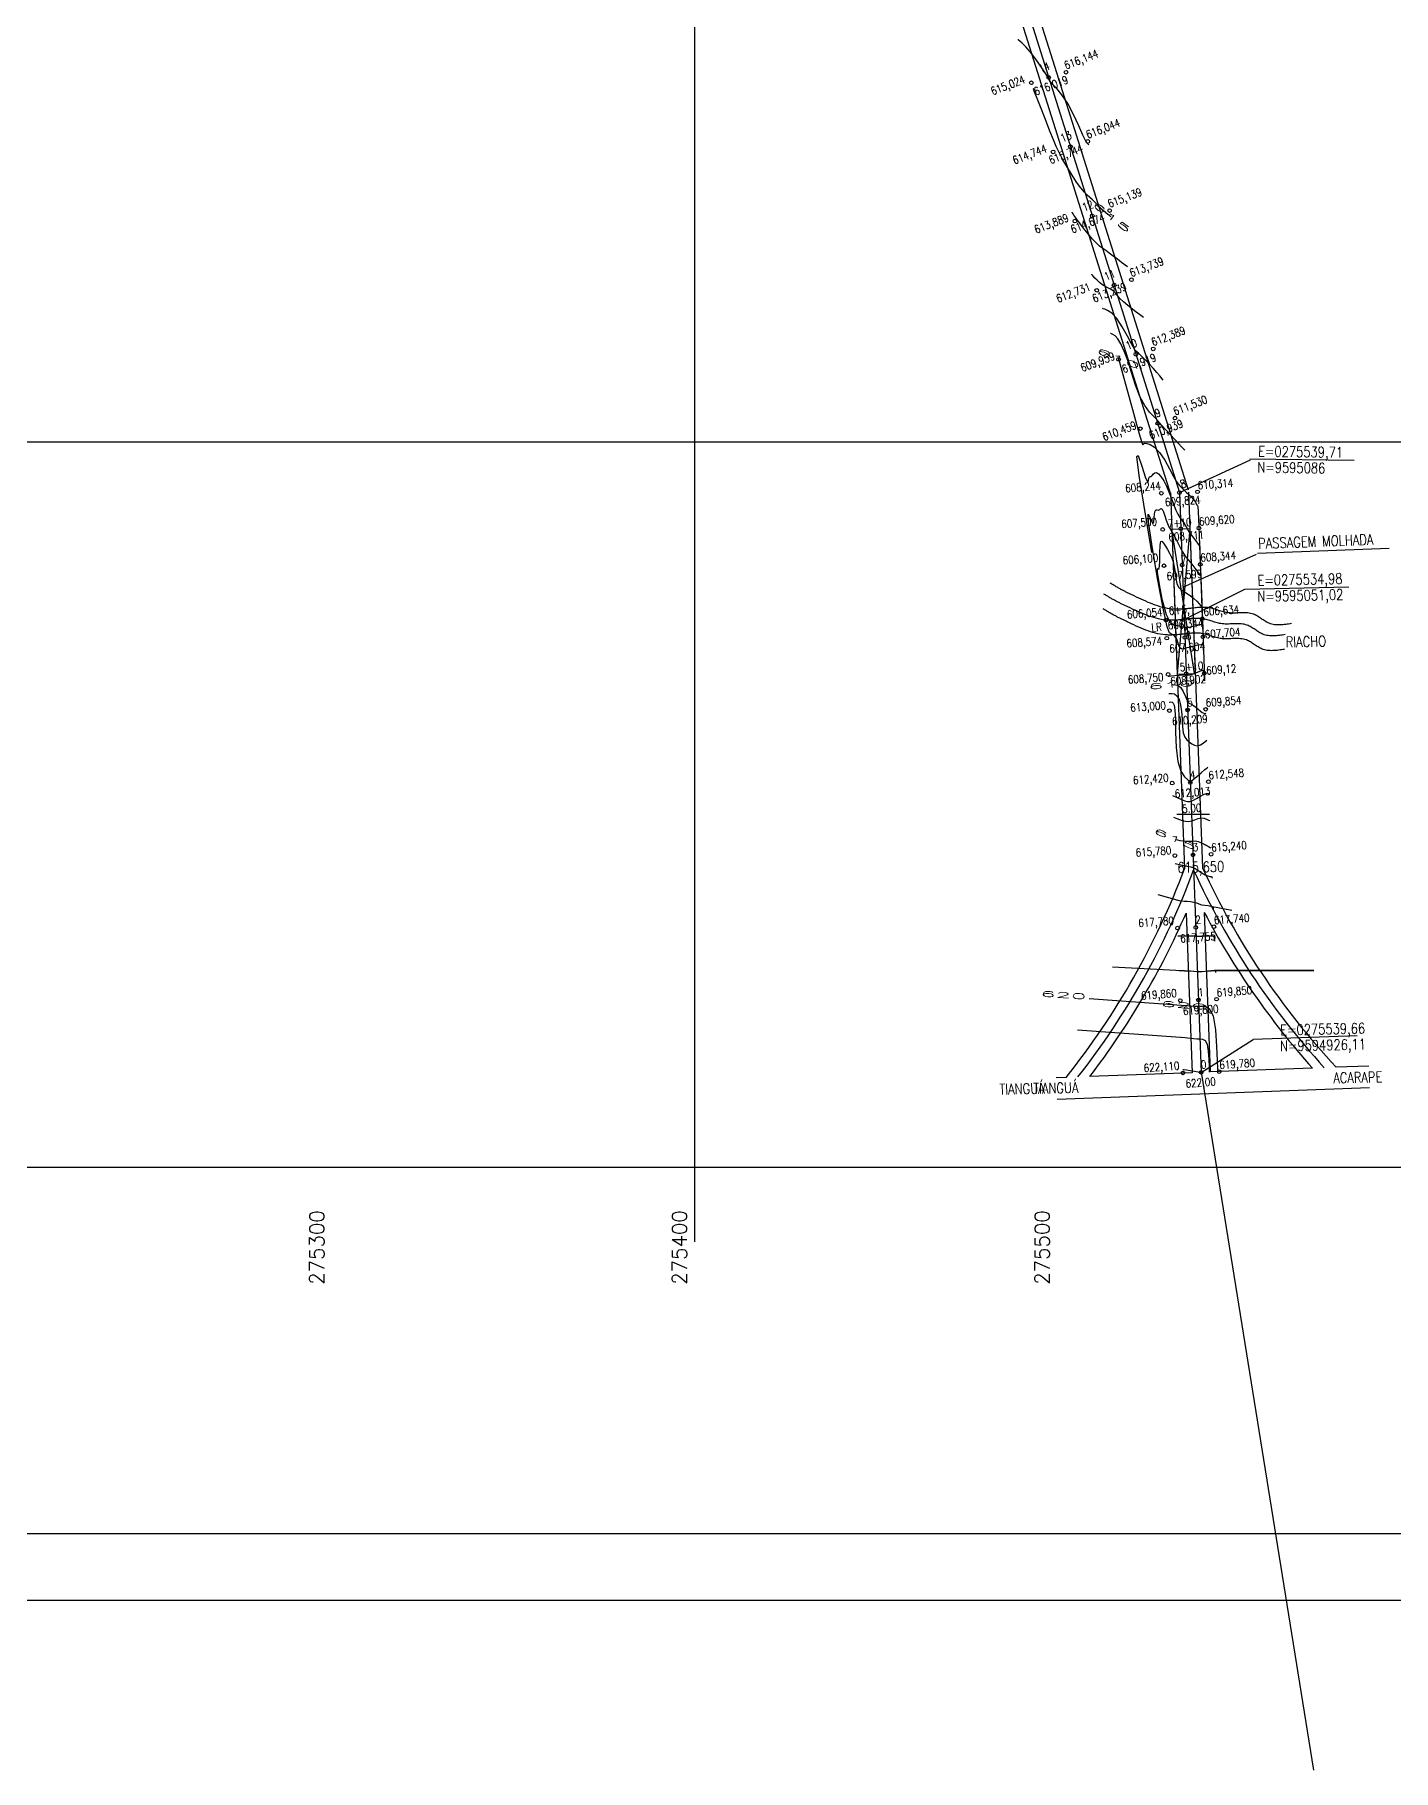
# Model space of a CAD drawing. Header units: millimetres. Extents: x 276147 to 291056, y 9594849 to 9609891.
# Drawn here: x 283503.1 to 283877.7, y 9605926.6 to 9606405.2 of the extents above; entities that cross this region are included whole.
import ezdxf
from ezdxf.enums import TextEntityAlignment as Align

# ---------------------------------------------------------------- set-up
doc = ezdxf.new("R2010")
doc.units = ezdxf.units.MM
doc.header["$LTSCALE"] = 10
doc.linetypes.add('ACAD_ISO02W100', pattern=[15, 12, -3])
doc.linetypes.add('CONTINUO', pattern=[0])
for name, color, linetype in [('2000-Top_malha_coord', 2, 'Continuous'), ('Curvas mestras', 30, 'Continuous'), ('Curvas simples', 9, 'Continuous'), ('Curvas texto', 2, 'Continuous'), ('LINHA02', 8, 'Continuous'), ('TEXTO-PAPEL', 7, 'Continuous'), ('TEXTO02', 3, 'Continuous'), ('Top_malha_coord', 8, 'Continuous')]:
    doc.layers.add(name, color=color, linetype=linetype)
doc.styles.add('r80', font='romans.shx')
doc.styles.add('ROMANS', font='romans.shx', dxfattribs={"width": 0.8, "height": 4})
doc.styles.add('SIMPLEX', font='simplex', dxfattribs={"height": 0.2})

# ---------------------------------------------------------------- blocks, each defined once
blk = doc.blocks.new('Curvas')
at = {"layer": 'Curvas mestras', "linetype": 'CONTINUO'}
for points in [[(275514.817235, 9595162.016235, 615), (275514.626397, 9595162.159153, 615), (275514.341772, 9595162.36661, 615), (275513.940882, 9595162.660454, 615), (275513.386247, 9595163.107968, 615), (275512.636638, 9595163.787794, 615), (275511.683819, 9595164.73005, 615), (275510.651536, 9595165.770761, 615), (275509.69653, 9595166.697429, 615), (275508.92316, 9595167.376444, 615), (275508.226261, 9595167.98975, 615), (275507.448284, 9595168.798181, 615), (275506.468954, 9595170.006863, 615), (275505.317069, 9595171.5981, 615), (275504.058701, 9595173.498488, 615), (275502.767079, 9595175.612759, 615), (275501.544069, 9595177.758178, 615), (275500.498696, 9595179.730144, 615), (275499.682576, 9595181.438227, 615), (275498.917697, 9595183.24868, 615), (275497.968639, 9595185.641924, 615), (275496.694917, 9595188.877031, 615), (275495.335797, 9595192.327659, 615), (275494.225483, 9595195.146112, 615), (275493.610086, 9595196.708195, 615), (275493.383361, 9595197.283699, 615), (275493.350971, 9595197.365914, 615)], [(275516.809535, 9595122.968137, 610), (275516.832685, 9595122.952057, 610), (275516.861658, 9595122.920166, 610), (275516.896926, 9595122.859849, 610), (275516.945562, 9595122.733982, 610), (275517.016287, 9595122.499313, 610), (275517.150852, 9595121.996034, 610), (275517.523144, 9595120.598121, 610), (275518.340078, 9595117.562992, 610), (275519.69895, 9595112.555482, 610), (275521.258563, 9595106.87008, 610), (275522.568099, 9595102.208693, 610), (275523.292784, 9595099.826693, 610), (275523.562034, 9595099.193333, 610), (275523.621308, 9595099.331335, 610), (275523.673039, 9595099.443635, 610), (275523.747538, 9595099.45403, 610), (275523.832085, 9595099.466531, 610), (275523.939016, 9595099.548404, 610), (275524.180892, 9595099.619932, 610), (275524.695327, 9595099.564652, 610), (275525.578975, 9595099.250965, 610), (275526.764645, 9595098.486729, 610), (275528.144189, 9595097.064661, 610), (275529.598738, 9595094.912314, 610), (275530.966548, 9595092.496564, 610), (275532.075156, 9595090.419118, 610), (275532.81161, 9595089.122031, 610), (275533.300993, 9595088.408741, 610), (275533.727899, 9595087.923034, 610), (275534.24169, 9595087.376298, 610), (275534.850805, 9595086.750346, 610), (275535.528453, 9595086.094594, 610), (275536.242445, 9595085.445105, 610), (275536.938997, 9595084.784509, 610), (275537.55893, 9595084.082082, 610), (275538.053482, 9595083.341342, 610), (275538.415574, 9595082.702761, 610), (275538.648545, 9595082.341053, 610), (275538.771296, 9595082.133019, 610), (275538.864963, 9595080.763798, 610), (275539.026244, 9595076.620617, 610), (275539.317818, 9595068.837422, 610), (275539.666289, 9595059.535054, 610), (275539.964245, 9595051.581077, 610), (275540.130948, 9595047.130904, 610), (275540.192365, 9595045.491367, 610), (275540.201139, 9595045.257148, 610)], [(275532.039623, 9595033.021963, 610), (275533.007528, 9595032.875477, 610), (275533.955316, 9595032.294418, 610), (275534.714901, 9595031.15389, 610), (275535.296814, 9595029.787113, 610), (275535.756238, 9595028.641834, 610), (275536.14974, 9595028.040421, 610), (275536.539408, 9595027.803713, 610), (275536.988715, 9595027.627167, 610), (275537.541943, 9595027.27401, 610), (275538.166614, 9595026.77854, 610), (275538.811061, 9595026.242822, 610), (275539.425113, 9595025.758159, 610), (275539.96457, 9595025.372795, 610), (275540.386728, 9595025.124209, 610), (275540.662866, 9595025.032215, 610), (275540.820195, 9595025.045969, 610), (275540.899911, 9595025.096961, 610), (275540.938366, 9595025.129838, 610), (275540.95254, 9595025.141883, 610), (275540.954573, 9595025.143533, 610), (275540.954578, 9595025.143486, 610), (275540.954579, 9595025.143469, 610), (275540.95458, 9595025.143466, 610)], [(275532.665387, 9594990.343852, 615), (275533.097597, 9594990.211571, 615), (275533.785805, 9594990.065445, 615), (275534.75156, 9594989.927474, 615), (275535.824707, 9594989.832546, 615), (275536.787168, 9594989.818772, 615), (275537.494091, 9594989.893303, 615), (275538.09355, 9594989.939437, 615), (275538.806847, 9594989.809511, 615), (275539.774845, 9594989.412394, 615), (275540.81664, 9594988.883077, 615), (275541.670888, 9594988.413083, 615), (275542.14474, 9594988.148084, 615), (275542.319329, 9594988.05034, 615), (275542.344282, 9594988.036261, 615), (275542.34429, 9594988.036184, 615), (275542.344293, 9594988.036155, 615), (275542.344294, 9594988.036151, 615)], [(275535.689499, 9594944.546002, 620), (275536.839611, 9594944.464937, 620), (275537.852312, 9594944.390366, 620), (275538.50973, 9594944.342225, 620), (275539.01548, 9594944.33698, 620), (275539.678548, 9594944.390227, 620), (275540.705311, 9594944.392371, 620), (275541.891712, 9594943.733035, 620), (275542.931084, 9594941.676647, 620), (275543.589686, 9594937.843508, 620), (275543.92548, 9594933.277403, 620), (275544.069355, 9594929.377987, 620), (275544.133776, 9594927.196844, 620), (275544.15751, 9594926.393265, 620), (275544.160901, 9594926.278468, 620)]]:
    blk.add_polyline3d(points, dxfattribs=at)
at = {"layer": 'Curvas simples', "linetype": 'CONTINUO'}
for points in [[(275508.70415, 9595181.904548, 616), (275508.604383, 9595182.008252, 616), (275508.509943, 9595182.09373, 616), (275508.369978, 9595182.202335, 616), (275508.154771, 9595182.400884, 616), (275507.750611, 9595183.036794, 616), (275507.022788, 9595184.527629, 616), (275505.884859, 9595187.105734, 616), (275504.443441, 9595190.262565, 616), (275502.853419, 9595193.304359, 616), (275501.270753, 9595195.675646, 616), (275499.855716, 9595197.374124, 616), (275498.769654, 9595198.535785, 616), (275498.121559, 9595199.291695, 616), (275497.810988, 9595199.753207, 616), (275497.685142, 9595200.026751, 616), (275497.583178, 9595200.252877, 616), (275497.312078, 9595200.708626, 616), (275496.670784, 9595201.705163, 616), (275495.536155, 9595203.421184, 616), (275494.096727, 9595205.505521, 616), (275492.618957, 9595207.474536, 616), (275491.331958, 9595208.942701, 616), (275490.315475, 9595209.916926, 616), (275489.611907, 9595210.502231, 616), (275489.23685, 9595210.801904, 616), (275489.098671, 9595210.91231, 616), (275489.078931, 9595210.928083, 616)], [(275519.308937, 9595148.236311, 614), (275517.728067, 9595149.457642, 614), (275516.585855, 9595150.332667, 614), (275515.397806, 9595151.228966, 614), (275514.329987, 9595152.014481, 614), (275513.38125, 9595152.700254, 614), (275512.508641, 9595153.333104, 614), (275511.661348, 9595153.977294, 614), (275510.757104, 9595154.766864, 614), (275509.705782, 9595155.853301, 614), (275508.468804, 9595157.307992, 614), (275507.213777, 9595158.881931, 614), (275506.159857, 9595160.246013, 614), (275505.46659, 9595161.157314, 614), (275505.055089, 9595161.717642, 614), (275504.786857, 9595162.114985, 614), (275504.550578, 9595162.496906, 614), (275504.343658, 9595162.849272, 614), (275504.190687, 9595163.117524, 614), (275504.107789, 9595163.263901, 614), (275504.077247, 9595163.317829, 614), (275504.072884, 9595163.325533, 614)], [(275523.718371, 9595134.237656, 613), (275522.64119, 9595135.051916, 613), (275521.770618, 9595135.720112, 613), (275520.69283, 9595136.564236, 613), (275519.479113, 9595137.542846, 613), (275518.279908, 9595138.564926, 613), (275517.26544, 9595139.527068, 613), (275516.549565, 9595140.3451, 613), (275516.020656, 9595141.011797, 613), (275515.510716, 9595141.539173, 613), (275514.885786, 9595141.952091, 613), (275514.148069, 9595142.326821, 613), (275513.333807, 9595142.752484, 613), (275512.484557, 9595143.29258, 613), (275511.663125, 9595143.908135, 613), (275510.937631, 9595144.534552, 613), (275510.363299, 9595145.111176, 613), (275509.943754, 9595145.593122, 613), (275509.669723, 9595145.939441, 613), (275509.525911, 9595146.125822, 613), (275509.472928, 9595146.194489, 613), (275509.465359, 9595146.204299, 613)], [(275529.159189, 9595116.965392, 612), (275528.23182, 9595118.170883, 612), (275527.455776, 9595119.129933, 612), (275526.450703, 9595120.29186, 612), (275525.264685, 9595121.566527, 612), (275524.064516, 9595122.793253, 612), (275523.046671, 9595123.793721, 612), (275522.357318, 9595124.439303, 612), (275521.941414, 9595124.800122, 612), (275521.693611, 9595124.995991, 612), (275521.492612, 9595125.190335, 612), (275521.153327, 9595125.721025, 612), (275520.474713, 9595126.969547, 612), (275519.328613, 9595129.13792, 612), (275517.878394, 9595131.710299, 612), (275516.360306, 9595133.991375, 612), (275514.984473, 9595135.448687, 612), (275513.856528, 9595136.201176, 612), (275513.055976, 9595136.53063, 612), (275512.626469, 9595136.679721, 612), (275512.46823, 9595136.734649, 612), (275512.445624, 9595136.742496, 612)], [(275535.158456, 9595097.661396, 611), (275534.251829, 9595098.629778, 611), (275533.474414, 9595099.463494, 611), (275532.437378, 9595100.580899, 611), (275531.180376, 9595101.942108, 611), (275529.902878, 9595103.333337, 611), (275528.844307, 9595104.497326, 611), (275528.180096, 9595105.244202, 611), (275527.829704, 9595105.653638, 611), (275527.648602, 9595105.872694, 611), (275527.486937, 9595106.05498, 611), (275527.173578, 9595106.380322, 611), (275526.532071, 9595107.035093, 611), (275525.454825, 9595108.190863, 611), (275524.109686, 9595109.959963, 611), (275522.733363, 9595112.439917, 611), (275521.512214, 9595115.626977, 611), (275520.431211, 9595119.112303, 611), (275519.424975, 9595122.385781, 611), (275518.445058, 9595125.030975, 611), (275517.510729, 9595127.006144, 611), (275516.658185, 9595128.363227, 611), (275515.922565, 9595129.172952, 611), (275515.33478, 9595129.581229, 611), (275514.92468, 9595129.752761, 611), (275514.705612, 9595129.828804, 611), (275514.624903, 9595129.85682, 611), (275514.613373, 9595129.860823, 611)], [(275526.080555, 9595069.479078, 609), (275523.856898, 9595082.755928, 609), (275522.600127, 9595090.721422, 609), (275521.946071, 9595095.968616, 609), (275522.321705, 9595096.201016, 609), (275523.325414, 9595093.277155, 609), (275524.348433, 9595090.094325, 609), (275524.922475, 9595088.884, 609), (275525.141149, 9595089.214377, 609), (275525.238538, 9595089.987838, 609), (275525.402973, 9595090.344801, 609), (275525.639777, 9595090.377842, 609), (275525.908522, 9595090.417578, 609), (275526.181659, 9595090.70441, 609), (275526.483168, 9595091.117874, 609), (275526.849909, 9595091.447294, 609), (275527.312976, 9595091.504841, 609), (275527.880402, 9595091.194075, 609), (275528.554453, 9595090.441407, 609), (275529.320429, 9595089.225273, 609), (275530.095753, 9595087.732228, 609), (275530.780883, 9595086.200853, 609), (275531.309267, 9595084.817131, 609), (275531.746333, 9595083.556655, 609), (275532.190499, 9595082.342419, 609), (275532.711835, 9595081.130661, 609), (275533.267008, 9595080.01059, 609), (275533.784336, 9595079.10466, 609), (275534.209085, 9595078.489943, 609), (275534.554313, 9595078.061976, 609), (275534.850027, 9595077.670918, 609), (275535.139812, 9595077.179949, 609), (275535.521566, 9595076.504351, 609), (275536.10676, 9595075.572434, 609), (275536.948717, 9595074.369812, 609), (275537.868146, 9595073.111344, 609), (275538.627605, 9595072.069195, 609), (275539.050605, 9595071.461694, 609), (275539.20447, 9595071.291829, 609), (275539.217478, 9595071.50875, 609), (275539.207291, 9595071.782679, 609), (275539.24911, 9595070.668139, 609), (275539.407521, 9595066.440725, 609), (275539.71653, 9595058.192394, 609), (275540.087833, 9595048.280559, 609), (275540.402545, 9595039.878996, 609), (275540.570976, 9595035.382097, 609), (275540.620205, 9595034.06673, 609), (275540.606504, 9595034.430382, 609), (275540.575382, 9595035.192806, 609), (275540.529296, 9595035.96283, 609), (275540.459941, 9595036.571547, 609), (275540.350224, 9595036.891559, 609), (275540.147913, 9595036.961486, 609), (275539.791992, 9595036.861455, 609), (275539.244197, 9595036.663513, 609), (275538.557285, 9595036.40738, 609), (275537.806768, 9595036.124696, 609), (275537.067747, 9595035.849809, 609), (275536.413674, 9595035.627914, 609), (275535.917591, 9595035.506914, 609), (275535.598361, 9595035.512059, 609), (275535.258121, 9595035.577988, 609), (275534.64483, 9595035.616685, 609), (275533.607652, 9595035.564488, 609), (275532.400575, 9595035.455141, 609), (275531.378794, 9595035.346739, 609), (275530.808277, 9595035.284417, 609), (275530.598086, 9595035.261457, 609), (275530.568059, 9595035.258176, 609)], [(275530.744529, 9595030.555588, 611), (275531.668535, 9595030.62579, 611), (275532.326304, 9595030.482504, 611), (275532.992091, 9595029.971283, 611), (275533.554658, 9595028.943621, 611), (275533.982265, 9595027.451896, 611), (275534.26305, 9595025.59871, 611), (275534.407991, 9595023.518621, 611), (275534.519438, 9595021.474024, 611), (275534.722582, 9595019.759273, 611), (275535.11319, 9595018.583679, 611), (275535.669338, 9595017.81639, 611), (275536.339677, 9595017.241512, 611), (275537.078908, 9595016.704903, 611), (275537.865933, 9595016.299438, 611), (275538.685705, 9595016.179747, 611), (275539.50882, 9595016.436581, 611), (275540.248449, 9595016.905194, 611), (275540.803407, 9595017.356965, 611), (275541.105253, 9595017.615033, 611), (275541.216515, 9595017.709575, 611), (275541.232467, 9595017.72253, 611), (275541.232506, 9595017.722159, 611), (275541.23252, 9595017.722023, 611), (275541.232522, 9595017.722003, 611)], [(275530.832765, 9595028.204294, 612), (275531.294767, 9595028.239395, 612), (275531.623652, 9595028.167752, 612), (275531.956546, 9595027.912142, 612), (275532.236698, 9595027.320292, 612), (275532.442587, 9595026.028303, 612), (275532.561495, 9595023.619365, 612), (275532.615648, 9595019.909865, 612), (275532.767032, 9595015.648969, 612), (275533.212572, 9595011.819037, 612), (275534.063451, 9595009.181657, 612), (275535.08788, 9595007.615326, 612), (275535.968323, 9595006.777768, 612), (275536.495359, 9595006.38792, 612), (275536.892023, 9595006.409571, 612), (275537.48946, 9595006.867724, 612), (275538.504338, 9595007.732039, 612), (275539.695399, 9595008.750805, 612), (275540.706904, 9595009.616969, 612), (275541.27214, 9595010.100227, 612), (275541.48049, 9595010.277266, 612), (275541.510362, 9595010.301526, 612), (275541.510435, 9595010.300832, 612), (275541.510461, 9595010.300577, 612), (275541.510465, 9595010.30054, 612)], [(275530.920999, 9595025.853024, 613), (275530.921004, 9595025.853024, 613), (275530.921007, 9595025.853023, 613), (275530.92101, 9595025.853021, 613), (275530.921013, 9595025.853014, 613), (275530.921015, 9595025.852993, 613), (275530.921016, 9595025.852947, 613), (275530.921016, 9595025.852872, 613), (275530.921015, 9595025.852786, 613), (275530.921014, 9595025.852713, 613), (275530.921013, 9595025.852672, 613), (275530.921013, 9595025.852658, 613), (275530.921013, 9595025.852655, 613)], [(275531.798292, 9595002.417036, 613), (275533.220215, 9595001.795411, 613), (275534.204161, 9595001.382376, 613), (275535.146528, 9595001.020166, 613), (275535.888859, 9595000.8143, 613), (275536.5564, 9595000.824372, 613), (275537.345325, 9595001.098494, 613), (275538.380299, 9595001.640361, 613), (275539.499968, 9595002.275981, 613), (275540.471468, 9595002.786946, 613), (275541.117322, 9595003.012838, 613), (275541.481598, 9595003.025209, 613), (275541.663744, 9595002.953605, 613), (275541.751227, 9595002.903485, 613), (275541.783567, 9595002.883972, 613), (275541.7883, 9595002.880106, 613), (275541.788376, 9595002.879382, 613), (275541.788404, 9595002.879115, 613), (275541.788408, 9595002.879077, 613)], [(275532.021208, 9594996.468821, 614), (275532.942801, 9594996.069631, 614), (275533.650879, 9594995.796974, 614), (275534.466167, 9594995.542806, 614), (275535.32021, 9594995.370887, 614), (275536.190554, 9594995.328459, 614), (275537.066246, 9594995.458633, 614), (275537.937195, 9594995.766832, 614), (275538.796759, 9594996.107709, 614), (275539.639157, 9594996.298228, 614), (275540.446084, 9594996.212616, 614), (275541.149119, 9594995.954143, 614), (275541.667316, 9594995.683344, 614), (275541.947983, 9594995.525784, 614), (275542.051448, 9594995.467156, 614), (275542.066291, 9594995.458184, 614), (275542.066333, 9594995.457783, 614), (275542.066349, 9594995.457635, 614), (275542.066351, 9594995.457614, 614)], [(275532.50028, 9594983.68254, 616), (275534.092748, 9594983.332548, 616), (275535.169202, 9594983.10272, 616), (275536.150451, 9594982.906701, 616), (275536.839674, 9594982.780003, 616), (275537.380006, 9594982.626065, 616), (275537.999572, 9594982.315303, 616), (275538.858572, 9594981.771732, 616), (275539.845526, 9594981.13375, 616), (275540.781028, 9594980.593351, 616), (275541.519194, 9594980.291145, 616), (275542.04821, 9594980.162203, 616), (275542.389779, 9594980.090211, 616), (275542.571076, 9594979.984712, 616), (275542.641161, 9594979.858674, 616), (275542.65456, 9594979.750923, 616), (275542.656836, 9594979.690639, 616), (275542.657674, 9594979.668429, 616), (275542.657794, 9594979.665256, 616)], [(275532.87428, 9594973.68954, 617), (275533.589463, 9594973.535998, 617), (275534.182687, 9594973.434065, 617), (275534.94251, 9594973.34485, 617), (275535.834588, 9594973.28352, 617), (275536.764517, 9594973.209972, 617), (275537.622879, 9594973.070285, 617), (275538.340619, 9594972.83335, 617), (275539.010126, 9594972.559317, 617), (275539.764154, 9594972.331146, 617), (275540.679936, 9594972.203176, 617), (275541.612625, 9594972.115265, 617), (275542.361856, 9594971.978646, 617), (275542.781703, 9594971.734332, 617), (275542.944003, 9594971.442456, 617), (275542.975034, 9594971.192926, 617), (275542.980304, 9594971.053321, 617), (275542.982245, 9594971.001888, 617), (275542.982523, 9594970.99454, 617)], [(275533.245221, 9594963.781096, 618), (275534.914411, 9594963.763103, 618), (275536.031834, 9594963.749484, 618), (275537.028691, 9594963.734163, 618), (275537.697032, 9594963.71911, 618), (275538.221208, 9594963.707126, 618), (275538.883646, 9594963.701221, 618), (275539.873232, 9594963.703693, 618), (275541.004693, 9594963.714004, 618), (275541.999214, 9594963.730905, 618), (275542.644014, 9594963.743394, 618), (275542.990442, 9594963.70145, 618), (275543.155879, 9594963.5453, 618), (275543.24133, 9594963.243948, 618), (275543.282302, 9594962.881515, 618), (275543.297925, 9594962.570899, 618), (275543.304488, 9594962.397032, 618), (275543.306906, 9594962.332975, 618), (275543.307252, 9594962.323824, 618)], [(275533.605317, 9594954.172442, 619), (275534.393746, 9594954.162798, 619), (275535.026977, 9594954.147222, 619), (275535.8043, 9594954.114955, 619), (275536.679044, 9594954.062925, 619), (275537.584149, 9594954.004339, 619), (275538.447462, 9594953.956469, 619), (275539.221992, 9594953.934552, 619), (275539.961417, 9594953.945678, 619), (275540.744581, 9594953.994903, 619), (275541.611736, 9594954.077341, 619), (275542.448765, 9594954.148355, 619), (275543.102962, 9594954.153369, 619), (275543.465553, 9594954.057806, 619), (275543.6035, 9594953.907087, 619), (275543.627695, 9594953.766629, 619), (275543.630711, 9594953.686744, 619), (275543.631822, 9594953.657313, 619), (275543.63198, 9594953.653108, 619)], [(275534.294493, 9594935.78276, 621), (275535.218206, 9594935.717558, 621), (275535.926319, 9594935.658278, 621), (275536.738851, 9594935.573897, 621), (275537.584616, 9594935.467678, 621), (275538.434473, 9594935.369191, 621), (275539.269794, 9594935.314582, 621), (275540.064291, 9594935.270287, 621), (275540.76106, 9594934.923905, 621), (275541.295542, 9594933.893324, 621), (275541.624843, 9594931.976754, 621), (275541.79274, 9594929.693702, 621), (275541.864678, 9594927.743994, 621), (275541.896888, 9594926.653422, 621), (275541.908755, 9594926.251633, 621), (275541.91045, 9594926.194234, 621)], [(275534.627382, 9594926.900093, 622), (275534.746913, 9594926.889115, 622), (275535.013027, 9594926.851623, 622), (275535.625389, 9594926.757443, 622), (275536.6595, 9594926.593166, 622), (275537.853466, 9594926.401459, 622), (275538.861041, 9594926.239013, 622), (275539.423277, 9594926.14829, 622), (275539.63042, 9594926.114863, 622), (275539.660016, 9594926.110078, 622), (275539.66002, 9594926.110059, 622), (275539.660021, 9594926.110036, 622), (275539.660022, 9594926.110016, 622), (275539.660022, 9594926.110005, 622), (275539.660022, 9594926.110001, 622), (275539.660023, 9594926.110001, 622)]]:
    blk.add_polyline3d(points, dxfattribs=at)
for points in [[(275540.243181, 9595044.124068, 608), (275538.852762, 9595043.872719, 608), (275537.890547, 9595043.688818, 608), (275536.968859, 9595043.493251, 608), (275536.25724, 9595043.310742, 608), (275535.706462, 9595043.14167, 608), (275535.212608, 9595042.980332, 608), (275534.699522, 9595042.846, 608), (275534.202107, 9595042.857848, 608), (275533.783031, 9595043.160027, 608), (275533.4788, 9595043.834834, 608), (275533.22129, 9595044.717151, 608), (275532.916218, 9595045.580006, 608), (275532.495601, 9595046.239182, 608), (275531.996669, 9595046.681493, 608), (275531.482954, 9595046.936506, 608), (275530.971358, 9595047.283707, 608), (275530.292273, 9595049.002257, 608), (275529.229464, 9595053.621232, 608), (275527.698265, 9595061.846794, 608), (275526.140297, 9595071.093434, 608), (275525.128751, 9595077.95273, 608), (275525.056421, 9595080.033707, 608), (275525.594514, 9595079.015199, 608), (275526.23384, 9595077.593488, 608), (275526.583299, 9595077.826797, 608), (275526.724157, 9595079.221108, 608), (275526.855768, 9595080.644341, 608), (275527.129722, 9595081.237846, 608), (275527.506544, 9595081.236693, 608), (275527.898988, 9595081.149381, 608), (275528.241139, 9595081.335805, 608), (275528.552376, 9595081.56144, 608), (275528.873408, 9595081.443161, 608), (275529.234259, 9595080.716976, 608), (275529.622222, 9595079.595449, 608), (275530.013909, 9595078.410282, 608), (275530.394663, 9595077.41961, 608), (275530.784758, 9595076.5873, 608), (275531.213201, 9595075.803652, 608), (275531.699328, 9595074.974746, 608), (275532.223804, 9595074.069779, 608), (275532.757626, 9595073.073726, 608), (275533.285901, 9595071.98067, 608), (275533.85018, 9595070.82111, 608), (275534.506127, 9595069.634651, 608), (275535.289448, 9595068.457136, 608), (275536.156024, 9595067.309349, 608), (275537.04178, 9595066.208312, 608), (275537.881004, 9595065.179384, 608), (275538.60144, 9595064.281258, 608), (275539.129194, 9595063.580967, 608), (275539.41701, 9595063.132613, 608), (275539.52419, 9595062.938587, 608), (275539.536672, 9595062.988353, 608), (275539.53237, 9595063.105017, 608), (275539.557095, 9595062.446257, 608), (275539.648636, 9595060.003394, 608), (275539.826557, 9595055.254169, 608), (275540.037535, 9595049.622005, 608), (275540.210024, 9595045.016749, 608), (275540.291024, 9595042.853283, 608), (275540.301707, 9595042.566644, 608), (275540.281788, 9595043.096908, 608), (275540.26401, 9595043.570216, 608), (275540.253231, 9595043.856968, 608), (275540.247337, 9595044.01363, 608), (275540.244412, 9595044.091345, 608), (275540.243335, 9595044.119977, 608), (275540.243181, 9595044.124068, 608)], [(275540.041964, 9595049.500746, 607), (275539.315589, 9595049.402684, 607), (275538.718479, 9595049.305756, 607), (275537.962454, 9595049.156259, 607), (275537.085417, 9595048.95912, 607), (275536.177263, 9595048.789273, 607), (275535.340887, 9595048.739154, 607), (275534.639993, 9595048.864041, 607), (275533.981524, 9595049.070586, 607), (275533.233236, 9595049.228281, 607), (275532.298889, 9595049.360694, 607), (275531.226267, 9595050.107688, 607), (275530.099163, 9595052.263201, 607), (275529.016011, 9595056.209962, 607), (275528.133824, 9595060.68587, 607), (275527.624254, 9595064.017617, 607), (275527.587529, 9595065.075517, 607), (275527.838164, 9595064.904383, 607), (275528.119248, 9595065.092651, 607), (275528.238512, 9595066.776564, 607), (275528.262274, 9595069.283589, 607), (275528.321496, 9595071.489001, 607), (275528.520529, 9595072.525289, 607), (275528.857297, 9595072.553809, 607), (275529.303113, 9595071.993133, 607), (275529.826969, 9595071.198574, 607), (275530.388573, 9595070.272426, 607), (275530.945314, 9595069.253725, 607), (275531.457347, 9595068.16308, 607), (275531.895902, 9595066.947398, 607), (275532.234978, 9595065.535157, 607), (275532.470432, 9595063.90967, 607), (275532.685561, 9595062.273575, 607), (275532.98552, 9595060.884343, 607), (275533.454762, 9595059.923804, 607), (275534.094921, 9595059.27123, 607), (275534.886929, 9595058.730251, 607), (275535.800143, 9595058.139639, 607), (275536.757636, 9595057.478716, 607), (275537.670907, 9595056.761946, 607), (275538.461341, 9595056.017628, 607), (275539.089881, 9595055.329417, 607), (275539.527352, 9595054.794801, 607), (275539.761551, 9595054.484545, 607), (275539.848141, 9595054.362512, 607), (275539.859752, 9595054.36584, 607), (275539.8586, 9595054.397098, 607), (275539.865225, 9595054.220593, 607), (275539.889752, 9595053.566063, 607), (275539.937338, 9595052.295841, 607), (275539.993271, 9595050.802636, 607), (275540.037873, 9595049.611751, 607), (275540.056727, 9595049.107981, 607), (275540.056479, 9595049.114092, 607), (275540.049035, 9595049.312341, 607), (275540.04406, 9595049.444922, 607), (275540.042226, 9595049.493768, 607), (275540.041964, 9595049.500746, 607)]]:
    blk.add_polyline3d(points, close=True, dxfattribs=at)
at = {"layer": 'Curvas texto', "style": 'SIMPLEX'}
for s, rotation, width, p, p2 in [('615', 322.4040127, 3.563357, (275509.418084, 9595165.226966, 615), (275519.501525, 9595157.462796, 615)), ('610', 338.81526623, 3.563358, (275510.591178, 9595124.573814, 610), (275522.457415, 9595119.974841, 610)), ('610', 4.75555121, 3.563358, (275525.068904, 9595031.68947, 610), (275537.751371, 9595032.744539, 610)), ('615', 337.23786758, 3.563358, (275526.297005, 9594992.202578, 615), (275538.032148, 9594987.278702, 615)), ('620', 356.04625949, 3.299405, (275528.425844, 9594944.296244, 620), (275541.121833, 9594943.418754, 620))]:
    blk.add_text(s, height=1.5, rotation=rotation, dxfattribs=dict(at, width=width)).set_placement(p, p2, align=Align.FIT)

msp = doc.modelspace()

# ---------------------------------------------------------------- linework, layer by layer
at = {"color": 5}
msp.add_line((284692.03, 9605991.81), (282429.13, 9605991.81), dxfattribs=at)
at = {"layer": 'Curvas mestras', "linetype": 'CONTINUO'}
for points in [[(283817.75, 9606183.27, 615), (283818.18, 9606183.13, 615), (283818.87, 9606182.99, 615), (283819.84, 9606182.85, 615), (283820.91, 9606182.75, 615), (283821.87, 9606182.74, 615), (283822.58, 9606182.82, 615), (283823.18, 9606182.86, 615), (283823.89, 9606182.73, 615), (283824.86, 9606182.33, 615), (283825.9, 9606181.81, 615), (283826.76, 9606181.34, 615), (283827.23, 9606181.07, 615), (283827.41, 9606180.97, 615), (283827.43, 9606180.96, 615), (283827.43, 9606180.96, 615), (283827.43, 9606180.96, 615), (283827.43, 9606180.96, 615)], [(283793.85, 9606139.37, 620), (283821.93, 9606137.39, 620), (283822.94, 9606137.31, 620), (283823.6, 9606137.26, 620), (283824.1, 9606137.26, 620), (283824.77, 9606137.31, 620), (283825.79, 9606137.31, 620), (283826.98, 9606136.66, 620), (283828.02, 9606134.6, 620), (283828.68, 9606130.77, 620), (283829.01, 9606126.2, 620), (283829.16, 9606122.3, 620), (283829.22, 9606120.12, 620), (283829.24, 9606119.32, 620), (283829.25, 9606119.2, 620)]]:
    msp.add_polyline3d(points, dxfattribs=at)
at = {"layer": 'Curvas simples', "linetype": 'CONTINUO'}
for points in [[(283816.01, 9606218.78, 613), (283816.01, 9606218.78, 613), (283816.01, 9606218.78, 613), (283816.01, 9606218.78, 613), (283816.01, 9606218.78, 613), (283816.01, 9606218.78, 613), (283816.01, 9606218.78, 613), (283816.01, 9606218.78, 613), (283816.01, 9606218.78, 613), (283816.01, 9606218.78, 613), (283816.01, 9606218.78, 613), (283816.01, 9606218.78, 613), (283816.01, 9606218.78, 613)], [(283816.88, 9606195.34, 613), (283818.31, 9606194.72, 613), (283819.29, 9606194.3, 613), (283820.23, 9606193.94, 613), (283820.98, 9606193.74, 613), (283821.64, 9606193.75, 613), (283822.43, 9606194.02, 613), (283823.47, 9606194.56, 613), (283824.59, 9606195.2, 613), (283825.56, 9606195.71, 613), (283826.2, 9606195.94, 613), (283826.57, 9606195.95, 613), (283826.75, 9606195.88, 613), (283826.84, 9606195.83, 613), (283826.87, 9606195.81, 613), (283826.87, 9606195.8, 613), (283826.87, 9606195.8, 613), (283826.87, 9606195.8, 613), (283826.87, 9606195.8, 613)], [(283817.11, 9606189.39, 614), (283818.03, 9606188.99, 614), (283818.74, 9606188.72, 614), (283819.55, 9606188.47, 614), (283820.41, 9606188.29, 614), (283821.28, 9606188.25, 614), (283822.15, 9606188.38, 614), (283823.02, 9606188.69, 614), (283823.88, 9606189.03, 614), (283824.73, 9606189.22, 614), (283825.53, 9606189.13, 614), (283826.24, 9606188.88, 614), (283826.75, 9606188.61, 614), (283827.03, 9606188.45, 614), (283827.14, 9606188.39, 614), (283827.15, 9606188.38, 614), (283827.15, 9606188.38, 614), (283827.15, 9606188.38, 614), (283827.15, 9606188.38, 614)], [(283817.59, 9606176.6, 616), (283819.18, 9606176.25, 616), (283820.26, 9606176.03, 616), (283821.24, 9606175.83, 616), (283821.93, 9606175.7, 616), (283822.47, 9606175.55, 616), (283823.09, 9606175.24, 616), (283823.95, 9606174.69, 616), (283824.93, 9606174.06, 616), (283825.87, 9606173.52, 616), (283826.61, 9606173.21, 616), (283827.13, 9606173.08, 616), (283827.48, 9606173.01, 616), (283827.66, 9606172.91, 616), (283827.73, 9606172.78, 616), (283827.74, 9606172.67, 616), (283827.74, 9606172.61, 616), (283827.74, 9606172.59, 616), (283827.74, 9606172.59, 616)], [(283812.84, 9606168.09, 617), (283818.68, 9606166.46, 617), (283819.27, 9606166.36, 617), (283820.03, 9606166.27, 617), (283820.92, 9606166.21, 617), (283821.85, 9606166.13, 617), (283822.71, 9606165.99, 617), (283823.43, 9606165.76, 617), (283824.1, 9606165.48, 617), (283824.85, 9606165.25, 617), (283825.77, 9606165.13, 617), (283826.7, 9606165.04, 617), (283827.45, 9606164.9, 617), (283833.19, 9606163.78, 617)], [(283818.33, 9606156.7, 618), (283820, 9606156.69, 618), (283821.12, 9606156.67, 618), (283822.12, 9606156.66, 618), (283822.78, 9606156.64, 618), (283823.31, 9606156.63, 618), (283823.97, 9606156.62, 618), (283824.96, 9606156.63, 618), (283826.09, 9606156.64, 618), (283827.09, 9606156.65, 618), (283827.73, 9606156.67, 618), (283828.08, 9606156.62, 618), (283828.24, 9606156.47, 618), (283828.33, 9606156.17, 618), (283828.37, 9606155.8, 618), (283828.38, 9606155.49, 618), (283828.39, 9606155.32, 618), (283828.39, 9606155.26, 618), (283828.39, 9606155.25, 618)], [(283800.34, 9606148.09, 619), (283819.48, 9606147.09, 619), (283820.11, 9606147.07, 619), (283820.89, 9606147.04, 619), (283821.77, 9606146.99, 619), (283822.67, 9606146.93, 619), (283823.53, 9606146.88, 619), (283824.31, 9606146.86, 619), (283825.05, 9606146.87, 619), (283825.83, 9606146.92, 619), (283826.7, 9606147, 619), (283827.54, 9606147.07, 619), (283855.83, 9606147.08, 619), (283828.41, 9606147.07, 619)], [(283790.65, 9606130.73, 621), (283820.3, 9606128.64, 621), (283821.01, 9606128.58, 621), (283821.83, 9606128.5, 621), (283822.67, 9606128.39, 621), (283823.52, 9606128.29, 621), (283824.36, 9606128.24, 621), (283825.15, 9606128.19, 621), (283825.85, 9606127.85, 621), (283826.38, 9606126.82, 621), (283826.71, 9606124.9, 621), (283826.88, 9606122.62, 621), (283826.95, 9606120.67, 621), (283826.98, 9606119.58, 621), (283827, 9606119.17, 621), (283827, 9606119.12, 621)], [(283819.71, 9606119.82, 622), (283819.83, 9606119.81, 622), (283820.1, 9606119.77, 622), (283820.71, 9606119.68, 622), (283821.75, 9606119.52, 622), (283822.94, 9606119.32, 622), (283823.95, 9606119.16, 622), (283824.51, 9606119.07, 622), (283824.72, 9606119.04, 622), (283824.75, 9606119.03, 622), (283824.75, 9606119.03, 622), (283824.75, 9606119.03, 622), (283824.75, 9606119.03, 622), (283824.75, 9606119.03, 622), (283824.75, 9606119.03, 622), (283824.75, 9606119.03, 622)]]:
    msp.add_polyline3d(points, dxfattribs=at)
at = {"layer": 'LINHA02'}
for p, q in [((283818.76, 9606278.92), (283838.33, 9606287.97)), ((283838.2, 9606288.25), (283866.9, 9606287.89)), ((283819.74, 9606252.8), (283840.03, 9606261.93)), ((283840.27, 9606262.23), (283876.58, 9606263.58)), ((283820.07, 9606243.94), (283836.77, 9606252.27)), ((283836.77, 9606252.27), (283865.47, 9606252.93)), ((283824.75, 9606119.03), (283839.12, 9606128.05)), ((283824.75, 9606119.03), (283839.12, 9606128.05)), ((283867.74, 9606129.06), (283839.12, 9606128.05)), ((283867.74, 9606129.06), (283839.12, 9606128.05)), ((284711.83, 9605973.36), (282379.13, 9605973.36))]:
    msp.add_line(p, q, dxfattribs=at)
at = {"layer": 'TEXTO-PAPEL', "color": 7, "linetype": 'Continuous'}
for p, q in [((283752.66, 9606488.76), (283818.76, 9606278.92)), ((283818.76, 9606278.92), (283824.75, 9606119.03))]:
    msp.add_line(p, q, dxfattribs=at)
at = {"layer": 'TEXTO-PAPEL', "color": 4, "linetype": 'ACAD_ISO02W100'}
for p, q in [((283816.63, 9606268.83), (283821.63, 9606269.02)), ((283816.63, 9606268.83), (283818.13, 9606228.86)), ((283821.63, 9606269.02), (283823.13, 9606229.05)), ((283818.13, 9606228.86), (283823.13, 9606229.05))]:
    msp.add_line(p, q, dxfattribs=at)
at = {"layer": 'TEXTO-PAPEL', "color": 7, "linetype": 'Continuous'}
for centre in [(283787.49, 9606394.83), (283777.92, 9606391.92), (283782.71, 9606393.38), (283793.5, 9606375.75), (283783.93, 9606372.85), (283788.71, 9606374.3), (283799.51, 9606356.68), (283789.94, 9606353.77), (283794.72, 9606355.22), (283805.52, 9606337.6), (283795.95, 9606334.69), (283800.73, 9606336.15), (283811.52, 9606318.53), (283801.96, 9606315.62), (283806.74, 9606317.07), (283817.53, 9606299.45), (283807.97, 9606296.54), (283812.75, 9606298), (283813.76, 9606278.73), (283818.76, 9606278.92), (283823.75, 9606279.11), (283814.14, 9606268.74), (283819.13, 9606268.93), (283824.13, 9606269.11), (283814.51, 9606258.75), (283819.51, 9606258.93), (283824.5, 9606259.12), (283815.07, 9606243.76), (283820.07, 9606243.94), (283825.06, 9606244.13), (283815.26, 9606238.76), (283820.26, 9606238.95), (283820.26, 9606238.95), (283825.25, 9606239.14), (283815.63, 9606228.77), (283820.63, 9606228.96), (283825.63, 9606229.14), (283816.01, 9606218.78), (283816.01, 9606218.78), (283821, 9606218.96), (283821, 9606218.96), (283826, 9606219.15), (283816.76, 9606198.79), (283816.76, 9606198.79), (283821.75, 9606198.98), (283821.75, 9606198.98), (283821.75, 9606198.98), (283821.75, 9606198.98), (283826.75, 9606199.16), (283826.75, 9606199.16), (283827.5, 9606179.18), (283827.5, 9606179.18), (283817.5, 9606178.8), (283817.5, 9606178.8), (283822.5, 9606178.99), (283822.5, 9606178.99), (283822.5, 9606178.99), (283822.5, 9606178.99), (283818.25, 9606158.82), (283818.25, 9606158.82), (283823.25, 9606159), (283823.25, 9606159), (283828.25, 9606159.19), (283828.25, 9606159.19), (283819, 9606138.83), (283819, 9606138.83), (283824, 9606139.02), (283824, 9606139.02), (283828.99, 9606139.21), (283828.99, 9606139.21), (283819.75, 9606118.85), (283819.75, 9606118.85), (283824.75, 9606119.03), (283824.75, 9606119.03), (283829.74, 9606119.22), (283829.74, 9606119.22)]:
    msp.add_circle(centre, 0.5, dxfattribs=at)
for centre, start, end in [((283623.96, 9606248.43), 321.929, 339.6616), ((284015.29, 9606263.09), 204.6294, 222.3622)]:
    msp.add_arc(centre, 211.91, start, end, dxfattribs=at)
at = {"layer": 'TEXTO-PAPEL', "color": 4, "linetype": 'ACAD_ISO02W100'}
for points in [[(283849.68, 9606242.77), (283843.51, 9606242.86), (283839.19, 9606245.37), (283832.29, 9606245.75), (283826.81, 9606247.15), (283821.81, 9606246.97), (283816.82, 9606246.78), (283806.28, 9606250.41), (283803.06, 9606251.99), (283799.67, 9606253.95)], [(283847.71, 9606235.68), (283841.54, 9606235.77), (283837.22, 9606238.27), (283830.32, 9606238.65), (283824.84, 9606240.06), (283819.84, 9606239.87), (283814.85, 9606239.68), (283804.31, 9606243.31), (283801.09, 9606244.89), (283797.7, 9606246.85)], [(283847.94, 9606239.75), (283841.76, 9606239.84), (283837.45, 9606242.35), (283830.54, 9606242.73), (283825.06, 9606244.13), (283820.07, 9606243.94), (283815.07, 9606243.76), (283804.53, 9606247.39), (283801.31, 9606248.97), (283797.93, 9606250.93)]]:
    msp.add_spline(points, degree=3, dxfattribs=at)
at = {"layer": 'TEXTO02'}
for p, q in [((283821.3, 9606218.97), (283820.7, 9606218.95)), ((283821.3, 9606218.97), (283820.7, 9606218.95)), ((283821.3, 9606218.97), (283820.7, 9606218.95)), ((283821.3, 9606218.97), (283820.7, 9606218.95)), ((283822.05, 9606198.99), (283821.45, 9606198.97)), ((283822.05, 9606198.99), (283821.45, 9606198.97)), ((283822.05, 9606198.99), (283821.45, 9606198.97)), ((283822.05, 9606198.99), (283821.45, 9606198.97)), ((283822.8, 9606179), (283822.2, 9606178.98)), ((283822.8, 9606179), (283822.2, 9606178.98)), ((283822.8, 9606179), (283822.2, 9606178.98)), ((283822.8, 9606179), (283822.2, 9606178.98)), ((283824.5, 9606139.04), (283823.7, 9606139.01)), ((283824.5, 9606139.04), (283823.7, 9606139.01)), ((283787.5, 9606117.64), (283784.77, 9606117.54)), ((283822.25, 9606118.94), (283794.04, 9606117.88)), ((283855.45, 9606120.18), (283827.24, 9606119.13)), ((283870.96, 9606120.76), (283862, 9606120.43)), ((283871.19, 9606114.77), (283785, 9606111.54)), ((283871.19, 9606114.77), (283785, 9606111.54))]:
    msp.add_line(p, q, dxfattribs=at)
at = {"layer": 'Top_malha_coord'}
for p, q in [((283685.09, 9606072.33), (283685.09, 9608906.81)), ((282470.91, 9606292.92), (284285.09, 9606292.92)), ((283818.01, 9606190.26), (283827.03, 9606190.26)), ((283818.01, 9606190.26), (283827.03, 9606190.26)), ((282470.91, 9606092.92), (284285.09, 9606092.92))]:
    msp.add_line(p, q, dxfattribs=at)
at = {"layer": 'Top_malha_coord', "color": 6}
for p, q in [((283750.5, 9606487.31), (283816.37, 9606278.17)), ((283755.18, 9606489.09), (283821.14, 9606279.67)), ((283816.26, 9606278.83), (283820.14, 9606175.18)), ((283816.26, 9606278.83), (283820.14, 9606175.18)), ((283821.26, 9606279.01), (283825.14, 9606175.37)), ((283822.89, 9606229.05, 609), (283816.63, 9606268.83)), ((283821.63, 9606269.02), (283818.13, 9606228.86)), ((283820.6, 9606162.97), (283822.25, 9606118.94)), ((283820.6, 9606162.97), (283822.25, 9606118.94)), ((283820.6, 9606162.97), (283822.25, 9606118.94)), ((283820.6, 9606162.97), (283822.25, 9606118.94)), ((283825.6, 9606163.15), (283827.24, 9606119.13)), ((283825.6, 9606163.15), (283827.24, 9606119.13))]:
    msp.add_line(p, q, dxfattribs=at)
at = {"layer": 'Top_malha_coord', "color": 7}
msp.add_line((283824.72, 9606119.04, 622), (283855.76, 9605926.56), dxfattribs=at)
at = {"layer": 'Top_malha_coord', "color": 6}
for centre, radius, start, end in [((283623.96, 9606248.43), 209.41, 321.3481, 339.526), ((284015.29, 9606263.09), 209.41, 204.765, 222.9431), ((283623.96, 9606248.43), 214.41, 322.4915, 336.5084), ((284015.29, 9606263.09), 214.41, 207.7824, 221.7996)]:
    msp.add_arc(centre, radius, start, end, dxfattribs=at)

# ---------------------------------------------------------------- block references
msp.add_blockref('Curvas', (8285.09, 11192.92), dxfattribs=at)

# ---------------------------------------------------------------- texts
at = {"style": 'ROMANS', "width": 0.8}
for s, height, rotation, p in [('E=0275539,71', 2.9046, 359.2617, (283840.49, 9606291.75)), ('N=9595086', 2.905, 359.2617, (283840.28, 9606287.34)), ('PASSAGEM MOLHADA', 2.9046, 2.1057, (283840.42, 9606266.3)), ('E=0275534,98', 2.9046, 1.288, (283840.27, 9606256.14)), ('N=9595051,02', 2.9046, 1.288, (283840.22, 9606251.73)), ('RIACHO', 2.905, 1.288, (283848.03, 9606239.15)), ('E=0275539,66', 2.9046, 1.288, (283846.53, 9606132.14)), ('E=0275539,66', 2.9046, 1.288, (283846.53, 9606132.14)), ('N=9594926,11', 2.9046, 1.288, (283846.47, 9606127.73)), ('N=9594926,11', 2.9046, 1.288, (283846.47, 9606127.73)), ('ACARAPE', 2.905, 1.288, (283861.13, 9606118.93)), ('ACARAPE', 2.905, 1.288, (283861.13, 9606118.93)), ('TIANGUÁ', 2.905, 1.288, (283769.1, 9606115.81)), ('TIANGUÁ', 2.905, 1.288, (283778.41, 9606116.03))]:
    msp.add_text(s, height=height, rotation=rotation, dxfattribs=at).set_placement(p, align=Align.TOP_LEFT)
at = {"layer": '2000-Top_malha_coord', "style": 'r80'}
for s, p in [('275300', (283584.09, 9606060.44)), ('275400', (283684.09, 9606060.44)), ('275500', (283784.09, 9606060.44))]:
    msp.add_text(s, height=4, rotation=90, dxfattribs=at).set_placement(p, align=Align.BOTTOM_LEFT)
at = {"layer": 'Curvas texto', "style": 'SIMPLEX'}
for s, rotation, width, p, p2 in [('615', 337.2379, 3.563358, (283811.38, 9606185.12, 615), (283823.12, 9606180.2, 615)), ('620', 356.0463, 3.299405, (283780.34, 9606140.01, 620), (283793.04, 9606139.13, 620))]:
    msp.add_text(s, height=1.5, rotation=rotation, dxfattribs=dict(at, width=width)).set_placement(p, p2, align=Align.FIT)
at = {"layer": 'TEXTO02', "style": 'ROMANS', "width": 0.8}
for s, height, rotation, p in [('616,144', 2.207, 21.117, (283786.69, 9606397.61)), ('14', 2.207, 21.117, (283779.66, 9606396.63)), ('615,024', 2.207, 21.117, (283766.46, 9606390.51)), ('616,019', 2.207, 21.117, (283778.35, 9606390.41)), ('616,044', 2.207, 21.117, (283792.7, 9606378.53)), ('13', 2.207, 21.117, (283785.66, 9606377.55)), ('614,744', 2.207, 21.117, (283772.47, 9606371.43)), ('615,744', 2.207, 21.117, (283782.45, 9606371.49)), ('615,139', 2.207, 21.117, (283798.71, 9606359.46)), ('12', 2.207, 21.117, (283791.67, 9606358.47)), ('613,889', 2.207, 21.117, (283778.48, 9606352.36)), ('614,674', 2.207, 21.117, (283788.46, 9606352.42)), ('613,739', 2.207, 21.117, (283804.71, 9606340.38)), ('11', 2.207, 21.117, (283797.68, 9606339.4)), ('612,731', 2.207, 21.117, (283784.49, 9606333.28)), ('613,239', 2.207, 21.117, (283794.47, 9606333.34)), ('612,389', 2.207, 21.117, (283810.72, 9606321.3)), ('10', 2.207, 21.117, (283803.69, 9606320.32)), ('609,959', 2.207, 21.117, (283791.2, 9606314.21)), ('611,919', 2.207, 21.117, (283802.61, 9606313.84)), ('611,530', 2.207, 21.117, (283816.73, 9606302.23)), ('9', 2.21, 21.117, (283811.65, 9606301.65)), ('610,459', 2.207, 21.117, (283797.21, 9606295.14)), ('610,939', 2.207, 21.117, (283810.05, 9606295.62)), ('608,244', 2.207, 4.2899, (283803.73, 9606281.19)), ('8', 2.21, 21.117, (283818.7, 9606282.09)), ('610,314', 2.207, 4.2899, (283823.69, 9606282)), ('609,824', 2.207, 4.2899, (283814.68, 9606277.35)), ('607,500', 2.207, 4.2899, (283802.65, 9606271.3)), ('7+10', 2.207, 4.2899, (283815.5, 9606271.42)), ('609,620', 2.207, 4.2899, (283824.06, 9606272)), ('608,711', 2.207, 4.2899, (283815.64, 9606267.69)), ('606,100', 2.207, 4.2899, (283803.02, 9606261.31)), ('7', 2.21, 4.2899, (283819.05, 9606261.41)), ('608,344', 2.207, 4.2899, (283824.44, 9606262.01)), ('607,599', 2.207, 4.2899, (283815.14, 9606256.92)), ('606,054', 2.207, 4.2899, (283804.2, 9606246.36)), ('6+5,', 2.207, 4.2899, (283815.74, 9606247.38)), ('606,634', 2.207, 4.2899, (283825.3, 9606247.1)), ('LR', 2.207, 4.2899, (283810.94, 9606242.78)), ('606,344', 2.207, 4.2899, (283815.46, 9606243.37)), ('608,574', 2.207, 4.2899, (283804.07, 9606238.4)), ('607,604', 2.207, 4.2899, (283815.89, 9606236.93)), ('6', 2.21, 4.2899, (283820.42, 9606240.51)), ('607,704', 2.207, 4.2899, (283825.67, 9606240.92)), ('5+10', 2.207, 4.2899, (283818.78, 9606231.82)), ('608,750', 2.207, 4.2899, (283804.45, 9606228.41)), ('608,902', 2.207, 4.2899, (283816.15, 9606227.94)), ('609,12', 2.207, 4.2899, (283826.05, 9606230.92)), ('609,854', 2.207, 4.2899, (283825.93, 9606222.04)), ('613,000', 2.207, 4.2899, (283805.11, 9606220.65)), ('5', 2.21, 4.2899, (283820.83, 9606222.12)), ('610,209', 2.207, 4.2899, (283816.64, 9606216.94)), ('610,209', 2.207, 4.2899, (283816.64, 9606216.94)), ('612,420', 2.207, 4.2899, (283805.86, 9606200.66)), ('612,420', 2.207, 4.2899, (283805.86, 9606200.66)), ('4', 2.21, 4.2899, (283821.58, 9606202.14)), ('4', 2.21, 4.2899, (283821.58, 9606202.14)), ('612,548', 2.207, 4.2899, (283826.68, 9606202.05)), ('612,548', 2.207, 4.2899, (283826.68, 9606202.05)), ('612,013', 2.207, 4.2899, (283817.39, 9606196.96)), ('612,013', 2.207, 4.2899, (283817.39, 9606196.96)), ('5.00', 2.207, 4.2899, (283819.43, 9606192.75)), ('5.00', 2.207, 4.2899, (283819.43, 9606192.75)), ('615,780', 2.207, 4.2899, (283806.61, 9606180.68)), ('615,780', 2.207, 4.2899, (283806.61, 9606180.68)), ('3', 2.21, 4.2899, (283822.33, 9606182.15)), ('3', 2.21, 4.2899, (283822.33, 9606182.15)), ('615,240', 2.207, 4.2899, (283827.43, 9606182.07)), ('615,240', 2.207, 4.2899, (283827.43, 9606182.07)), ('615,650', 2.905, 1.288, (283818.14, 9606176.97)), ('615,650', 2.905, 1.288, (283818.14, 9606176.97)), ('617,780', 2.207, 4.2899, (283807.34, 9606161.26)), ('617,780', 2.207, 4.2899, (283807.34, 9606161.26)), ('2', 2.21, 4.2899, (283823.08, 9606162.17)), ('2', 2.21, 4.2899, (283823.08, 9606162.17)), ('617,740', 2.207, 4.2899, (283828.18, 9606162.08)), ('617,740', 2.207, 4.2899, (283828.18, 9606162.08)), ('617,755', 2.207, 4.2899, (283818.89, 9606156.99)), ('617,755', 2.207, 4.2899, (283818.89, 9606156.99)), ('619,860', 2.207, 4.2899, (283808.09, 9606141.27)), ('619,860', 2.207, 4.2899, (283808.09, 9606141.27)), ('1', 2.21, 4.2899, (283823.83, 9606142.18)), ('1', 2.21, 4.2899, (283823.83, 9606142.18)), ('619,850', 2.207, 4.2899, (283828.93, 9606142.1)), ('619,850', 2.207, 4.2899, (283828.93, 9606142.1)), ('619,800', 2.207, 4.2899, (283819.64, 9606137)), ('619,800', 2.207, 4.2899, (283819.64, 9606137)), ('0', 2.21, 4.2899, (283824.57, 9606122.2)), ('0', 2.21, 4.2899, (283824.57, 9606122.2)), ('619,780', 2.207, 4.2899, (283829.68, 9606122.11)), ('619,780', 2.207, 4.2899, (283829.68, 9606122.11)), ('622,110', 2.207, 4.2899, (283808.83, 9606121.28)), ('622,110', 2.207, 4.2899, (283808.83, 9606121.28)), ('622,00', 2.207, 4.2899, (283820.38, 9606117.01)), ('622,00', 2.207, 4.2899, (283820.38, 9606117.01))]:
    msp.add_text(s, height=height, rotation=rotation, dxfattribs=at).set_placement(p, align=Align.TOP_LEFT)

doc.saveas('drawing.dxf')
